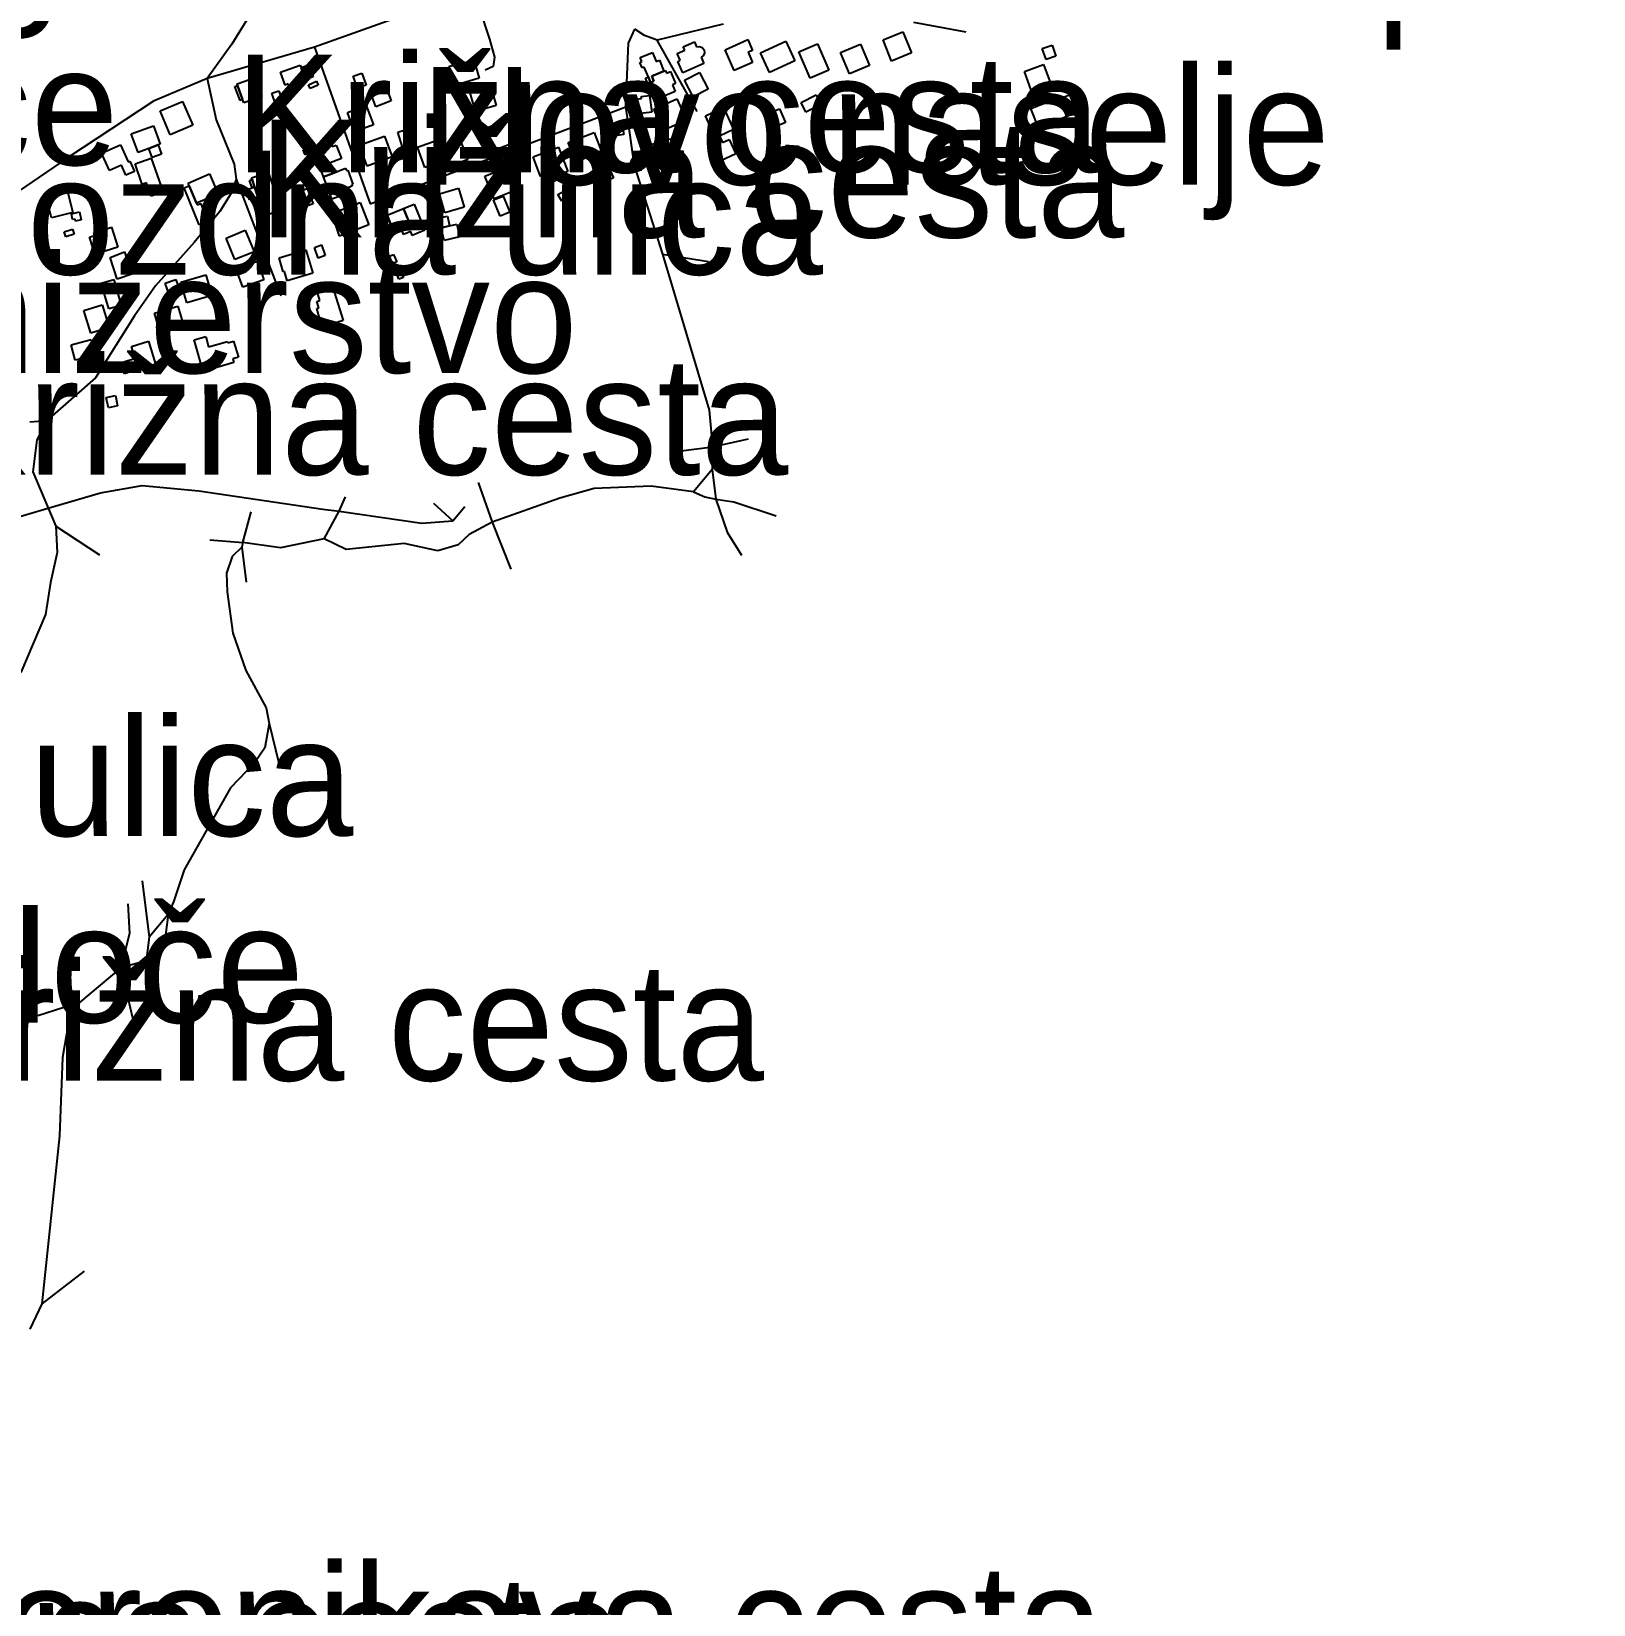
# Model space of a CAD drawing. Extents: x -8864 to 13231, y -7697 to 8949.
# Drawn here: x -4043 to -3219, y 676 to 1506 of the extents above; entities that cross this region are included whole.
import ezdxf

# ---------------------------------------------------------------- set-up
doc = ezdxf.new("R2010")
doc.units = 0
for name, color, linetype in [('OSM_BUILDING_ALLOTMENT_HOUSE', 9, 'CONTINUOUS'), ('OSM_BUILDING_BARN', 9, 'CONTINUOUS'), ('OSM_BUILDING_GARAGE', 9, 'CONTINUOUS'), ('OSM_BUILDING_HOUSE', 9, 'CONTINUOUS'), ('OSM_BUILDING_ROOF', 9, 'CONTINUOUS'), ('OSM_BUILDING_YES', 9, 'CONTINUOUS'), ('OSM_HIGHWAY_PATH', 8, 'CONTINUOUS'), ('OSM_HIGHWAY_RESIDENTIAL', 8, 'CONTINUOUS'), ('OSM_HIGHWAY_SERVICE', 8, 'CONTINUOUS'), ('OSM_HIGHWAY_TRACK', 8, 'CONTINUOUS'), ('OSM_LABELS', 8, 'CONTINUOUS'), ('OSM_WATERWAY_STREAM', 4, 'CONTINUOUS')]:
    doc.layers.add(name, color=color, linetype=linetype)

msp = doc.modelspace()

# ---------------------------------------------------------------- linework, layer by layer
at = {"layer": 'OSM_BUILDING_ALLOTMENT_HOUSE'}
for p, q in [((-3899.671179, 1443.25455), (-3896.753874, 1444.344261)), ((-3896.753874, 1444.344261), (-3895.812067, 1441.775658)), ((-3898.729372, 1440.697067), (-3899.671179, 1443.25455)), ((-3895.812067, 1441.775658), (-3898.729372, 1440.697067)), ((-3765.398576, 1419.792421), (-3761.593063, 1421.916244)), ((-3763.423078, 1416.267542), (-3765.398576, 1419.792421)), ((-3761.593063, 1421.916244), (-3759.617565, 1418.391365)), ((-3759.617565, 1418.391365), (-3763.423078, 1416.267542)), ((-3893.844226, 1391.782419), (-3890.076997, 1393.094519)), ((-3891.907013, 1386.167075), (-3893.844226, 1391.782419)), ((-3888.132127, 1387.490295), (-3891.907013, 1386.167075)), ((-3890.076997, 1393.094519), (-3888.132127, 1387.490295))]:
    msp.add_line(p, q, dxfattribs=at)
at = {"layer": 'OSM_BUILDING_BARN'}
for p, q in [((-3684.923835, 1448.347278), (-3682.243896, 1449.592661)), ((-3679.870236, 1437.3501), (-3684.923835, 1448.347278)), ((-3682.243896, 1449.592661), (-3680.2148, 1450.526699)), ((-3680.2148, 1450.526699), (-3678.629807, 1447.079656)), ((-3678.629807, 1447.079656), (-3675.122915, 1448.703102)), ((-3675.122915, 1448.703102), (-3671.654309, 1441.152966)), ((-3671.654309, 1441.152966), (-3679.870236, 1437.3501))]:
    msp.add_line(p, q, dxfattribs=at)
at = {"layer": 'OSM_BUILDING_GARAGE'}
for p, q in [((-3510.038671, 1496.728191), (-3504.801304, 1498.529548)), ((-3508.024888, 1490.868218), (-3510.038671, 1496.728191)), ((-3504.801304, 1498.529548), (-3502.787521, 1492.658456)), ((-3502.787521, 1492.658456), (-3508.024888, 1490.868218)), ((-3500.184152, 1470.519546), (-3495.559343, 1472.343143)), ((-3496.462865, 1461.090217), (-3500.184152, 1470.519546)), ((-3495.559343, 1472.343143), (-3491.838056, 1462.913813)), ((-3491.838056, 1462.913813), (-3496.462865, 1461.090217)), ((-3737.044821, 1455.552709), (-3731.455234, 1456.464508)), ((-3736.225525, 1450.50446), (-3737.044821, 1455.552709)), ((-3731.455234, 1456.464508), (-3730.651252, 1451.416258)), ((-3730.651252, 1451.416258), (-3736.225525, 1450.50446))]:
    msp.add_line(p, q, dxfattribs=at)
at = {"layer": 'OSM_BUILDING_HOUSE'}
for p, q in [((-3593.989675, 1501.198227), (-3583.514942, 1505.456992)), ((-3583.514942, 1505.456992), (-3579.004987, 1494.370858)), ((-3722.014192, 1492.002406), (-3715.536396, 1494.682204)), ((-3715.536396, 1494.682204), (-3713.537927, 1489.856344)), ((-3702.54252, 1494.081751), (-3698.522612, 1495.827512)), ((-3700.980499, 1490.479036), (-3702.54252, 1494.081751)), ((-3699.288309, 1497.595511), (-3693.392443, 1500.152994)), ((-3698.522612, 1495.827512), (-3699.288309, 1497.595511)), ((-3693.392443, 1500.152994), (-3692.266868, 1497.551033)), ((-3692.266868, 1497.551033), (-3690.743131, 1497.784542)), ((-3690.743131, 1497.784542), (-3689.311278, 1497.217448)), ((-3689.311278, 1497.217448), (-3688.354157, 1496.005424)), ((-3688.132105, 1494.482053), (-3688.698721, 1493.058758)), ((-3688.354157, 1496.005424), (-3688.132105, 1494.482053)), ((-3677.220925, 1496.09438), (-3667.580801, 1500.342026)), ((-3672.412348, 1485.086082), (-3677.220925, 1496.09438)), ((-3667.580801, 1500.342026), (-3665.199484, 1501.387258)), ((-3665.199484, 1501.387258), (-3662.73394, 1495.738556)), ((-3662.73394, 1495.738556), (-3665.122914, 1494.693323)), ((-3665.122914, 1494.693323), (-3662.772225, 1489.322608)), ((-3658.545578, 1494.348619), (-3645.23011, 1500.497699)), ((-3653.844199, 1484.118686), (-3658.545578, 1494.348619)), ((-3645.23011, 1500.497699), (-3640.536388, 1490.278885)), ((-3638.423064, 1494.904594), (-3628.545575, 1499.141121)), ((-3632.458286, 1481.005228), (-3638.423064, 1494.904594)), ((-3628.545575, 1499.141121), (-3622.580796, 1485.241755)), ((-3616.355681, 1494.537651), (-3605.85032, 1498.963209)), ((-3611.692587, 1483.395919), (-3616.355681, 1494.537651)), ((-3605.85032, 1498.963209), (-3601.194883, 1487.832596)), ((-3589.479721, 1490.112092), (-3593.989675, 1501.198227)), ((-3579.004987, 1494.370858), (-3589.479721, 1490.112092)), ((-3722.205616, 1489.367086), (-3721.110669, 1489.822986)), ((-3721.003472, 1486.487138), (-3722.205616, 1489.367086)), ((-3721.110669, 1489.822986), (-3722.014192, 1492.002406)), ((-3719.916182, 1486.931918), (-3721.003472, 1486.487138)), ((-3717.718632, 1481.639039), (-3719.916182, 1486.931918)), ((-3713.537927, 1489.856344), (-3711.91465, 1490.523514)), ((-3711.91465, 1490.523514), (-3709.525676, 1484.752497)), ((-3709.525676, 1484.752497), (-3708.668095, 1485.108321)), ((-3708.668095, 1485.108321), (-3708.093823, 1483.740623)), ((-3702.228584, 1489.934181), (-3700.980499, 1490.479036)), ((-3699.632872, 1483.951894), (-3702.228584, 1489.934181)), ((-3688.476669, 1488.799992), (-3699.632872, 1483.951894)), ((-3688.698721, 1493.058758), (-3689.908522, 1492.102482)), ((-3689.908522, 1492.102482), (-3688.476669, 1488.799992)), ((-3662.772225, 1489.322608), (-3672.412348, 1485.086082)), ((-3640.536388, 1490.278885), (-3653.844199, 1484.118686)), ((-3622.580796, 1485.241755), (-3632.458286, 1481.005228)), ((-3601.194883, 1487.832596), (-3611.692587, 1483.395919)), ((-3519.433771, 1484.507868), (-3509.272974, 1488.310735)), ((-3509.272974, 1488.310735), (-3505.605286, 1478.514462)), ((-3812.098428, 1474.555922), (-3801.210219, 1477.736097)), ((-3801.210219, 1477.736097), (-3797.963664, 1466.616604)), ((-3716.531802, 1478.77021), (-3717.718632, 1481.639039)), ((-3716.531802, 1478.77021), (-3714.778356, 1479.504096)), ((-3714.778356, 1479.504096), (-3716.531802, 1478.77021)), ((-3715.781419, 1476.968852), (-3716.531802, 1478.77021)), ((-3715.873303, 1482.128297), (-3709.525676, 1484.752497)), ((-3709.525676, 1484.752497), (-3715.873303, 1482.128297)), ((-3714.778356, 1479.504096), (-3715.873303, 1482.128297)), ((-3715.873303, 1482.128297), (-3714.778356, 1479.504096)), ((-3712.955998, 1470.130364), (-3715.781419, 1476.968852)), ((-3708.093823, 1483.740623), (-3706.057069, 1484.585705)), ((-3706.057069, 1484.585705), (-3703.438386, 1478.280952)), ((-3703.438386, 1478.280952), (-3705.023378, 1477.624902)), ((-3705.023378, 1477.624902), (-3703.530269, 1474.033306)), ((-3515.77374, 1474.711595), (-3519.433771, 1484.507868)), ((-3505.605286, 1478.514462), (-3515.77374, 1474.711595)), ((-3808.844216, 1463.43643), (-3812.098428, 1474.555922)), ((-3727.067791, 1469.674465), (-3721.401634, 1470.386112)), ((-3726.095356, 1461.846342), (-3727.067791, 1469.674465)), ((-3721.524146, 1471.397986), (-3717.075447, 1471.96508)), ((-3721.401634, 1470.386112), (-3721.524146, 1471.397986)), ((-3717.075447, 1471.96508), (-3715.9805, 1463.125084)), ((-3714.885554, 1464.804127), (-3702.703317, 1470.208201)), ((-3703.530269, 1474.033306), (-3712.955998, 1470.130364)), ((-3702.703317, 1470.208201), (-3697.688002, 1458.855199)), ((-3516.049391, 1465.004278), (-3500.436832, 1471.164477)), ((-3500.436832, 1471.164477), (-3500.184152, 1470.519546)), ((-3500.184152, 1470.519546), (-3496.462865, 1461.090217)), ((-3797.963664, 1466.616604), (-3808.844216, 1463.43643)), ((-3715.9805, 1463.125084), (-3726.095356, 1461.846342)), ((-3709.862582, 1453.428886), (-3714.885554, 1464.804127)), ((-3687.603774, 1461.279248), (-3678.124447, 1465.660328)), ((-3682.243896, 1449.592661), (-3687.603774, 1461.279248)), ((-3678.124447, 1465.660328), (-3672.764569, 1453.962622)), ((-3512.067767, 1454.930018), (-3516.049391, 1465.004278)), ((-3496.462865, 1461.090217), (-3512.067767, 1454.930018)), ((-3759.969785, 1447.21309), (-3746.363352, 1452.494849)), ((-3746.363352, 1452.494849), (-3741.202555, 1439.118099)), ((-3697.688002, 1458.855199), (-3709.862582, 1453.428886)), ((-3672.764569, 1453.962622), (-3680.2148, 1450.526699)), ((-3894.939172, 1443.665972), (-3885.184194, 1447.101895)), ((-3891.58542, 1434.103208), (-3894.939172, 1443.665972)), ((-3885.184194, 1447.101895), (-3884.441468, 1444.989191)), ((-3884.441468, 1444.989191), (-3882.312831, 1445.789795)), ((-3882.312831, 1445.789795), (-3879.602264, 1438.6622)), ((-3755.988162, 1436.860842), (-3759.969785, 1447.21309)), ((-3718.714038, 1446.145618), (-3710.375599, 1447.035178)), ((-3717.67269, 1436.505018), (-3718.714038, 1446.145618)), ((-3710.544052, 1448.558548), (-3704.089228, 1449.247957)), ((-3710.375599, 1447.035178), (-3710.544052, 1448.558548)), ((-3704.089228, 1449.247957), (-3703.346502, 1442.38723)), ((-3680.2148, 1450.526699), (-3682.243896, 1449.592661)), ((-3886.35571, 1436.082478), (-3891.018804, 1434.303359)), ((-3879.602264, 1438.6622), (-3886.35571, 1436.082478)), ((-3747.351101, 1440.207809), (-3755.988162, 1436.860842)), ((-3746.187242, 1437.194427), (-3747.351101, 1440.207809)), ((-3741.202555, 1439.118099), (-3746.187242, 1437.194427)), ((-3714.808984, 1436.816364), (-3717.67269, 1436.505018)), ((-3707.665032, 1437.583609), (-3714.808984, 1436.816364)), ((-3707.473608, 1435.782251), (-3707.665032, 1437.583609)), ((-3706.485859, 1435.893446), (-3707.473608, 1435.782251)), ((-3706.33272, 1434.50351), (-3706.485859, 1435.893446)), ((-3698.821233, 1435.315233), (-3706.33272, 1434.50351)), ((-3703.346502, 1442.38723), (-3699.625215, 1442.787532)), ((-3699.625215, 1442.787532), (-3698.821233, 1435.315233)), ((-3891.018804, 1434.303359), (-3891.58542, 1434.103208)), ((-3889.035649, 1429.077197), (-3884.372556, 1430.867436)), ((-3885.544072, 1419.681226), (-3889.035649, 1429.077197)), ((-3884.372556, 1430.867436), (-3877.358772, 1433.536114)), ((-3877.358772, 1433.536114), (-3876.945296, 1432.435284)), ((-3876.945296, 1432.435284), (-3876.256169, 1432.479762)), ((-3876.256169, 1432.479762), (-3873.545602, 1425.240972)), ((-3882.282203, 1420.926609), (-3885.544072, 1419.681226)), ((-3873.905479, 1424.040067), (-3882.282203, 1420.926609)), ((-3873.545602, 1425.240972), (-3874.2577, 1424.974104)), ((-3874.2577, 1424.974104), (-3873.905479, 1424.040067))]:
    msp.add_line(p, q, dxfattribs=at)
at = {"layer": 'OSM_BUILDING_ROOF'}
for p, q in [((-3720.421542, 1445.912109), (-3718.714038, 1446.145618)), ((-3719.196427, 1435.292994), (-3720.421542, 1445.912109)), ((-3718.714038, 1446.145618), (-3717.67269, 1436.505018)), ((-3714.69413, 1435.81561), (-3719.196427, 1435.292994)), ((-3717.67269, 1436.505018), (-3714.808984, 1436.816364)), ((-3714.808984, 1436.816364), (-3714.69413, 1435.81561))]:
    msp.add_line(p, q, dxfattribs=at)
at = {"layer": 'OSM_BUILDING_YES'}
for p, q in [((-3911.723248, 1484.296598), (-3901.30977, 1487.999389)), ((-3901.30977, 1487.999389), (-3900.727841, 1486.620572)), ((-3900.727841, 1486.620572), (-3896.684961, 1488.054986)), ((-3900.727841, 1486.620572), (-3899.495069, 1483.117932)), ((-3899.495069, 1483.117932), (-3900.727841, 1486.620572)), ((-3896.684961, 1488.054986), (-3894.456783, 1481.772473)), ((-3822.978981, 1487.176546), (-3814.67117, 1489.667313)), ((-3820.00042, 1477.2246), (-3822.978981, 1487.176546)), ((-3814.67117, 1489.667313), (-3813.461369, 1485.619817)), ((-3813.461369, 1485.619817), (-3808.744676, 1487.031993)), ((-3808.744676, 1487.031993), (-3806.975916, 1481.116423)), ((-3935.720187, 1476.746462), (-3934.326619, 1477.246839)), ((-3933.063219, 1469.218566), (-3935.720187, 1476.746462)), ((-3934.60227, 1478.058562), (-3925.084658, 1481.427769)), ((-3934.326619, 1477.246839), (-3934.60227, 1478.058562)), ((-3931.669651, 1469.741182), (-3934.326619, 1477.246839)), ((-3934.326619, 1477.246839), (-3931.669651, 1469.741182)), ((-3925.084658, 1481.427769), (-3921.577766, 1471.486942)), ((-3909.273018, 1477.391393), (-3911.723248, 1484.296598)), ((-3907.596142, 1477.991845), (-3909.273018, 1477.391393)), ((-3906.845759, 1476.001456), (-3907.596142, 1477.991845)), ((-3899.158162, 1478.914763), (-3906.845759, 1476.001456)), ((-3899.495069, 1483.117932), (-3900.582358, 1482.695391)), ((-3900.582358, 1482.695391), (-3899.495069, 1483.117932)), ((-3900.582358, 1482.695391), (-3899.548667, 1479.959996)), ((-3899.548667, 1479.959996), (-3900.582358, 1482.695391)), ((-3894.456783, 1481.772473), (-3899.548667, 1479.959996)), ((-3899.548667, 1479.959996), (-3899.158162, 1478.914763)), ((-3896.937641, 1477.613783), (-3892.680367, 1479.459618)), ((-3896.064747, 1475.556677), (-3896.937641, 1477.613783)), ((-3891.799815, 1477.402512), (-3896.064747, 1475.556677)), ((-3892.680367, 1479.459618), (-3891.799815, 1477.402512)), ((-3873.346521, 1482.150536), (-3868.828909, 1483.751743)), ((-3871.087715, 1475.779066), (-3873.346521, 1482.150536)), ((-3866.570103, 1477.391393), (-3871.087715, 1475.779066)), ((-3868.828909, 1483.751743), (-3866.570103, 1477.391393)), ((-3864.824314, 1475.067419), (-3856.646672, 1478.080801)), ((-3856.646672, 1478.080801), (-3853.308234, 1469.051773)), ((-3806.975916, 1481.116423), (-3820.00042, 1477.2246)), ((-3719.219398, 1481.016347), (-3717.718632, 1481.639039)), ((-3717.289842, 1476.346161), (-3719.219398, 1481.016347)), ((-3717.718632, 1481.639039), (-3716.531802, 1478.77021)), ((-3715.781419, 1476.968852), (-3717.289842, 1476.346161)), ((-3716.531802, 1478.77021), (-3715.781419, 1476.968852)), ((-3698.721693, 1479.971115), (-3690.812044, 1484.085327)), ((-3694.15814, 1471.208955), (-3698.721693, 1479.971115)), ((-3690.812044, 1484.085327), (-3686.248491, 1475.323167)), ((-3975.237803, 1463.792253), (-3963.308246, 1468.840503)), ((-3963.308246, 1468.840503), (-3958.009623, 1456.275476)), ((-3931.669651, 1469.741182), (-3933.063219, 1469.218566)), ((-3931.095378, 1468.117736), (-3931.669651, 1469.741182)), ((-3921.577766, 1471.486942), (-3931.095378, 1468.117736)), ((-3916.309772, 1473.188225), (-3912.527229, 1474.444727)), ((-3914.594611, 1467.962063), (-3916.309772, 1473.188225)), ((-3910.819725, 1469.218566), (-3914.594611, 1467.962063)), ((-3912.527229, 1474.444727), (-3910.819725, 1469.218566)), ((-3861.485876, 1466.027271), (-3864.824314, 1475.067419)), ((-3853.308234, 1469.051773), (-3861.485876, 1466.027271)), ((-3686.248491, 1475.323167), (-3694.15814, 1471.208955)), ((-3637.213263, 1468.228931), (-3629.227045, 1472.209709)), ((-3629.227045, 1472.209709), (-3626.715559, 1467.139221)), ((-3969.939181, 1451.216107), (-3975.237803, 1463.792253)), ((-3876.432279, 1462.947172), (-3866.524162, 1466.638843)), ((-3872.649736, 1452.772836), (-3876.432279, 1462.947172)), ((-3866.524162, 1466.638843), (-3862.733962, 1456.464508)), ((-3653.155072, 1463.069486), (-3648.491978, 1464.881964)), ((-3649.992744, 1455.830697), (-3653.155072, 1463.069486)), ((-3648.491978, 1464.881964), (-3645.32965, 1457.632054)), ((-3634.701778, 1463.147323), (-3637.213263, 1468.228931)), ((-3626.715559, 1467.139221), (-3634.701778, 1463.147323)), ((-3990.367973, 1451.660887), (-3978.737038, 1455.97525)), ((-3986.784512, 1441.909092), (-3990.367973, 1451.660887)), ((-3978.737038, 1455.97525), (-3975.153576, 1446.223455)), ((-3958.009623, 1456.275476), (-3969.939181, 1451.216107)), ((-3862.733962, 1456.464508), (-3872.649736, 1452.772836)), ((-3849.786028, 1452.628283), (-3843.116808, 1454.718747)), ((-3846.44759, 1441.95357), (-3849.786028, 1452.628283)), ((-3843.116808, 1454.718747), (-3839.77837, 1444.044034)), ((-3803.721704, 1454.585313), (-3792.021856, 1459.222142)), ((-3801.049422, 1447.813542), (-3803.721704, 1454.585313)), ((-3792.021856, 1459.222142), (-3787.427675, 1447.546675)), ((-3645.32965, 1457.632054), (-3649.992744, 1455.830697)), ((-4006.026474, 1441.553268), (-3996.049444, 1445.956587)), ((-3996.049444, 1445.956587), (-3992.075477, 1436.960918)), ((-3981.15664, 1443.999556), (-3986.784512, 1441.909092)), ((-3976.148982, 1445.845392), (-3981.15664, 1443.999556)), ((-3981.15664, 1443.999556), (-3976.148982, 1445.845392)), ((-3979.395537, 1439.218175), (-3981.15664, 1443.999556)), ((-3975.153576, 1446.223455), (-3976.148982, 1445.845392)), ((-3976.148982, 1445.845392), (-3974.387879, 1441.06401)), ((-3870.015739, 1445.700839), (-3856.799811, 1450.49334)), ((-3866.041772, 1434.737019), (-3870.015739, 1445.700839)), ((-3856.799811, 1450.49334), (-3852.825845, 1439.518401)), ((-3839.77837, 1444.044034), (-3846.44759, 1441.95357)), ((-3839.44912, 1444.711204), (-3829.112213, 1448.458473)), ((-3835.55938, 1433.992013), (-3839.44912, 1444.711204)), ((-3829.112213, 1448.458473), (-3827.02186, 1442.698576)), ((-3827.02186, 1442.698576), (-3816.439929, 1446.890624)), ((-3816.439929, 1446.890624), (-3813.00195, 1438.095106)), ((-3799.119866, 1442.909846), (-3801.049422, 1447.813542)), ((-3787.427675, 1447.546675), (-3799.119866, 1442.909846)), ((-3778.514963, 1439.551759), (-3765.115268, 1444.755682)), ((-3765.115268, 1444.755682), (-3760.107611, 1431.901548)), ((-4004.831987, 1438.851231), (-4006.026474, 1441.553268)), ((-4003.859552, 1436.649572), (-4004.831987, 1438.851231)), ((-4001.952967, 1432.324089), (-4003.859552, 1436.649572)), ((-3995.544084, 1435.15956), (-4001.952967, 1432.324089)), ((-3993.193394, 1429.833323), (-3995.544084, 1435.15956)), ((-3992.075477, 1436.960918), (-3991.148984, 1437.361219)), ((-3991.148984, 1437.361219), (-3988.698754, 1431.812592)), ((-3988.423103, 1435.915685), (-3979.931525, 1438.929068)), ((-3984.602276, 1425.051941), (-3988.423103, 1435.915685)), ((-3979.931525, 1438.929068), (-3973.629839, 1421.037804)), ((-3974.387879, 1441.06401), (-3979.395537, 1439.218175)), ((-3891.018804, 1434.303359), (-3886.35571, 1436.082478)), ((-3886.35571, 1436.082478), (-3884.372556, 1430.867436)), ((-3852.825845, 1439.518401), (-3866.041772, 1434.737019)), ((-3826.876378, 1437.138829), (-3835.55938, 1433.992013)), ((-3827.02186, 1442.698576), (-3828.675765, 1442.098123)), ((-3828.675765, 1442.098123), (-3827.02186, 1442.698576)), ((-3828.675765, 1442.098123), (-3826.876378, 1437.138829)), ((-3826.876378, 1437.138829), (-3828.675765, 1442.098123)), ((-3825.322013, 1433.269246), (-3826.876378, 1437.138829)), ((-3813.00195, 1438.095106), (-3825.322013, 1433.269246)), ((-3774.518026, 1429.277348), (-3778.514963, 1439.551759)), ((-3988.698754, 1431.812592), (-3993.193394, 1429.833323)), ((-3960.398598, 1425.685752), (-3949.073941, 1430.533851)), ((-3949.073941, 1430.533851), (-3944.541015, 1419.859138)), ((-3928.00962, 1427.120167), (-3926.677307, 1427.564946)), ((-3926.692621, 1423.228344), (-3928.00962, 1427.120167)), ((-3927.014214, 1428.57682), (-3918.201043, 1431.556844)), ((-3926.677307, 1427.564946), (-3927.014214, 1428.57682)), ((-3926.677307, 1427.564946), (-3925.352652, 1423.684243)), ((-3925.352652, 1423.684243), (-3926.677307, 1427.564946)), ((-3918.201043, 1431.556844), (-3911.700277, 1412.409078)), ((-3889.035649, 1429.077197), (-3891.018804, 1434.303359)), ((-3884.372556, 1430.867436), (-3889.035649, 1429.077197)), ((-3803.951413, 1429.388543), (-3792.44299, 1434.069849)), ((-3799.104552, 1417.368371), (-3803.951413, 1429.388543)), ((-3792.44299, 1434.069849), (-3787.580814, 1422.060797)), ((-3765.911593, 1432.624315), (-3774.518026, 1429.277348)), ((-3769.234717, 1429.155034), (-3765.873308, 1430.745121)), ((-3767.948347, 1426.3974), (-3769.234717, 1429.155034)), ((-3764.57928, 1427.976367), (-3767.948347, 1426.3974)), ((-3764.900873, 1430.033474), (-3765.911593, 1432.624315)), ((-3765.873308, 1430.745121), (-3764.57928, 1427.976367)), ((-3760.107611, 1431.901548), (-3764.900873, 1430.033474)), ((-3743.798267, 1432.157297), (-3738.668098, 1434.392315)), ((-3741.225526, 1426.219488), (-3743.798267, 1432.157297)), ((-3736.110671, 1428.454506), (-3741.225526, 1426.219488)), ((-3738.668098, 1434.392315), (-3736.110671, 1428.454506)), ((-4035.207182, 1418.613755), (-4023.959095, 1421.382508)), ((-4032.443016, 1407.383067), (-4035.207182, 1418.613755)), ((-4023.959095, 1421.382508), (-4021.202586, 1410.151821)), ((-3982.420039, 1425.830305), (-3984.602276, 1425.051941)), ((-3979.939182, 1418.802786), (-3982.420039, 1425.830305)), ((-3973.629839, 1421.037804), (-3979.939182, 1418.802786)), ((-3962.588491, 1423.161627), (-3959.824325, 1424.340293)), ((-3954.586958, 1403.80259), (-3962.588491, 1423.161627)), ((-3959.824325, 1424.340293), (-3960.398598, 1425.685752)), ((-3959.824325, 1424.340293), (-3955.919271, 1415.088875)), ((-3955.919271, 1415.088875), (-3959.824325, 1424.340293)), ((-3944.541015, 1419.859138), (-3955.919271, 1415.088875)), ((-3929.854949, 1422.160873), (-3926.692621, 1423.228344)), ((-3928.078533, 1416.912472), (-3929.854949, 1422.160873)), ((-3925.352652, 1423.684243), (-3926.692621, 1423.228344)), ((-3926.692621, 1423.228344), (-3925.352652, 1423.684243)), ((-3925.352652, 1423.684243), (-3923.576235, 1418.446962)), ((-3923.576235, 1418.446962), (-3925.352652, 1423.684243)), ((-3922.963678, 1418.647113), (-3923.576235, 1418.446962)), ((-3919.54867, 1408.583972), (-3922.963678, 1418.647113)), ((-3904.977458, 1420.214962), (-3899.977458, 1422.060797)), ((-3903.178071, 1415.289026), (-3904.977458, 1420.214962)), ((-3899.977458, 1422.060797), (-3897.557856, 1422.939237)), ((-3898.162756, 1417.123743), (-3899.977458, 1422.060797)), ((-3899.977458, 1422.060797), (-3898.162756, 1417.123743)), ((-3897.557856, 1422.939237), (-3894.54101, 1414.744171)), ((-3885.544072, 1419.681226), (-3882.282203, 1420.926609)), ((-3884.579294, 1417.19046), (-3885.544072, 1419.681226)), ((-3882.282203, 1420.926609), (-3881.325082, 1418.435843)), ((-3827.933039, 1420.126006), (-3817.764585, 1423.128269)), ((-3824.992763, 1410.085104), (-3827.933039, 1420.126006)), ((-3817.764585, 1423.128269), (-3814.824309, 1413.087367)), ((-3799.349575, 1416.834636), (-3794.257691, 1418.880622)), ((-3787.580814, 1422.060797), (-3799.104552, 1417.368371)), ((-3794.257691, 1418.880622), (-3790.857997, 1410.418689)), ((-4021.97594, 1409.50689), (-4017.718665, 1410.518764)), ((-4017.718665, 1410.518764), (-4016.738573, 1406.304476)), ((-3955.919271, 1415.088875), (-3955.590021, 1414.299391)), ((-3955.590021, 1414.299391), (-3953.798291, 1414.933203)), ((-3953.798291, 1414.933203), (-3952.833512, 1412.57587)), ((-3952.833512, 1412.57587), (-3952.021874, 1412.909455)), ((-3952.021874, 1412.909455), (-3949.188795, 1406.048728)), ((-3923.576235, 1418.446962), (-3928.078533, 1416.912472)), ((-3912.106096, 1411.108097), (-3919.54867, 1408.583972)), ((-3911.700277, 1412.409078), (-3912.458317, 1412.153329)), ((-3912.458317, 1412.153329), (-3912.106096, 1411.108097)), ((-3898.162756, 1417.123743), (-3903.178071, 1415.289026)), ((-3896.960612, 1413.854612), (-3898.162756, 1417.123743)), ((-3894.54101, 1414.744171), (-3896.960612, 1413.854612)), ((-3884.678834, 1409.695922), (-3869.632891, 1415.555894)), ((-3881.325082, 1418.435843), (-3884.579294, 1417.19046)), ((-3869.632891, 1415.555894), (-3865.076994, 1403.724754)), ((-3855.544068, 1408.739645), (-3846.815124, 1412.286763)), ((-3846.815124, 1412.286763), (-3841.148967, 1414.599618)), ((-3846.815124, 1412.286763), (-3842.810529, 1402.457132)), ((-3842.810529, 1402.457132), (-3846.815124, 1412.286763)), ((-3841.148967, 1414.599618), (-3835.574694, 1400.900403)), ((-3814.824309, 1413.087367), (-3824.992763, 1410.085104)), ((-3795.949881, 1408.372702), (-3799.349575, 1416.834636)), ((-3790.857997, 1410.418689), (-3795.949881, 1408.372702)), ((-4021.202586, 1410.151821), (-4032.443016, 1407.383067)), ((-4021.325097, 1406.460149), (-4021.97594, 1409.50689)), ((-4020.038727, 1406.760375), (-4021.325097, 1406.460149)), ((-4019.770733, 1405.603948), (-4020.038727, 1406.760375)), ((-4016.738573, 1406.304476), (-4019.770733, 1405.603948)), ((-4010.184208, 1399.577183), (-4000.766136, 1402.523849)), ((-4000.766136, 1402.523849), (-3997.47364, 1391.97145)), ((-3949.188795, 1406.048728), (-3954.586958, 1403.80259)), ((-3880.528757, 1397.753586), (-3884.678834, 1409.695922)), ((-3865.076994, 1403.724754), (-3880.528757, 1397.753586)), ((-3857.680363, 1407.872325), (-3855.544068, 1408.739645)), ((-3855.528754, 1402.579446), (-3857.680363, 1407.872325)), ((-3853.39246, 1403.446767), (-3855.544068, 1408.739645)), ((-3855.544068, 1408.739645), (-3853.39246, 1403.446767)), ((-3853.39246, 1403.446767), (-3855.528754, 1402.579446)), ((-3851.539474, 1398.898894), (-3853.39246, 1403.446767)), ((-3842.810529, 1402.457132), (-3847.573164, 1400.511221)), ((-3847.573164, 1400.511221), (-3842.810529, 1402.457132)), ((-3828.155091, 1407.338589), (-3823.729364, 1408.372702)), ((-3826.952947, 1402.201383), (-3828.155091, 1407.338589)), ((-3826.952947, 1402.201383), (-3822.527219, 1403.235496)), ((-3822.527219, 1403.235496), (-3826.952947, 1402.201383)), ((-3825.398583, 1395.540807), (-3826.952947, 1402.201383)), ((-3823.729364, 1408.372702), (-3822.527219, 1403.235496)), ((-3822.527219, 1403.235496), (-3818.805933, 1404.113936)), ((-3818.805933, 1404.113936), (-3817.243911, 1397.45336)), ((-4025.86568, 1400.010843), (-4021.424638, 1401.478616)), ((-4024.985128, 1397.319926), (-4025.86568, 1400.010843)), ((-4020.544087, 1398.798819), (-4024.985128, 1397.319926)), ((-4021.424638, 1401.478616), (-4020.544087, 1398.798819)), ((-4012.374101, 1397.219851), (-4009.717133, 1398.053813)), ((-4010.704882, 1391.849136), (-4012.374101, 1397.219851)), ((-4009.717133, 1398.053813), (-4010.184208, 1399.577183)), ((-3940.429223, 1396.708354), (-3930.352652, 1400.922642)), ((-3935.720187, 1385.388711), (-3940.429223, 1396.708354)), ((-3930.352652, 1400.922642), (-3925.597675, 1389.436206)), ((-3847.573164, 1400.511221), (-3851.539474, 1398.898894)), ((-3846.815124, 1398.654265), (-3847.573164, 1400.511221)), ((-3843.047896, 1400.188755), (-3846.815124, 1398.654265)), ((-3842.236257, 1398.187247), (-3843.047896, 1400.188755)), ((-3835.574694, 1400.900403), (-3842.236257, 1398.187247)), ((-3817.243911, 1397.45336), (-3825.398583, 1395.540807)), ((-4008.109169, 1392.660859), (-4010.704882, 1391.849136)), ((-4006.968281, 1388.991426), (-4008.109169, 1392.660859)), ((-3997.47364, 1391.97145), (-4006.968281, 1388.991426)), ((-4001.570118, 1386.511779), (-3993.920806, 1389.514042)), ((-3997.818203, 1375.069821), (-4001.570118, 1386.511779)), ((-3993.920806, 1389.514042), (-3990.015752, 1377.782978)), ((-3926.784505, 1388.958068), (-3935.720187, 1385.388711)), ((-3925.597675, 1389.436206), (-3926.784505, 1388.958068)), ((-3912.473631, 1386.300509), (-3898.300582, 1390.581514)), ((-3910.291394, 1378.995002), (-3912.473631, 1386.300509)), ((-3898.300582, 1390.581514), (-3894.625237, 1378.316713)), ((-3854.219413, 1387.190068), (-3852.052491, 1388.101867)), ((-3852.603792, 1383.320485), (-3854.219413, 1387.190068)), ((-3852.052491, 1388.101867), (-3850.444527, 1384.232283)), ((-3990.015752, 1377.782978), (-3997.818203, 1375.069821)), ((-3964.211768, 1373.413017), (-3951.148979, 1377.29372)), ((-3951.148979, 1377.29372), (-3947.96368, 1366.485573)), ((-3933.966742, 1377.582827), (-3929.824322, 1379.0506)), ((-3931.577767, 1370.811056), (-3933.966742, 1377.582827)), ((-3930.880983, 1382.030624), (-3923.897828, 1384.510271)), ((-3929.824322, 1379.0506), (-3930.880983, 1382.030624)), ((-3923.897828, 1384.510271), (-3920.452192, 1374.758476)), ((-3909.602267, 1379.206273), (-3910.291394, 1378.995002)), ((-3908.116815, 1374.258098), (-3909.602267, 1379.206273)), ((-3894.625237, 1378.316713), (-3908.116815, 1374.258098)), ((-3850.444527, 1384.232283), (-3852.603792, 1383.320485)), ((-3851.103027, 1379.439782), (-3848.553256, 1380.473895)), ((-3849.311296, 1374.991985), (-3851.103027, 1379.439782)), ((-3848.553256, 1380.473895), (-3846.769182, 1376.026098)), ((-4006.217898, 1372.979357), (-3999.678847, 1374.88079)), ((-4002.282216, 1359.357978), (-4006.217898, 1372.979357)), ((-3999.678847, 1374.88079), (-3995.743165, 1361.259411)), ((-3972.481294, 1373.012715), (-3966.830451, 1374.958626)), ((-3970.398599, 1366.963711), (-3972.481294, 1373.012715)), ((-3964.755413, 1368.909622), (-3970.398599, 1366.963711)), ((-3966.830451, 1374.958626), (-3964.755413, 1368.909622)), ((-3961.026469, 1362.60487), (-3964.211768, 1373.413017)), ((-3920.452192, 1374.758476), (-3931.577767, 1370.811056)), ((-3892.450657, 1368.609396), (-3884.295986, 1371.177999)), ((-3884.295986, 1371.177999), (-3878.72937, 1353.364572)), ((-3846.769182, 1376.026098), (-3849.311296, 1374.991985)), ((-4015.498144, 1358.579614), (-4005.804422, 1361.581877)), ((-4005.804422, 1361.581877), (-4002.113763, 1349.628422)), ((-3995.743165, 1361.259411), (-4002.282216, 1359.357978)), ((-3978.224021, 1357.12296), (-3965.858016, 1360.892468)), ((-3965.858016, 1360.892468), (-3962.619118, 1350.206636)), ((-3947.96368, 1366.485573), (-3961.026469, 1362.60487)), ((-3892.557855, 1363.316518), (-3890.957549, 1363.828014)), ((-3891.493536, 1359.913953), (-3892.557855, 1363.316518)), ((-3890.957549, 1363.828014), (-3892.450657, 1368.609396)), ((-4011.799828, 1346.626159), (-4015.498144, 1358.579614)), ((-3975.000437, 1346.448247), (-3978.224021, 1357.12296)), ((-3892.634425, 1359.54701), (-3891.493536, 1359.913953)), ((-3890.919264, 1354.05398), (-3892.634425, 1359.54701)), ((-3889.56398, 1354.476521), (-3890.919264, 1354.05398)), ((-3888.27761, 1350.362309), (-3889.56398, 1354.476521)), ((-3878.72937, 1353.364572), (-3888.27761, 1350.362309)), ((-4002.113763, 1349.628422), (-4011.799828, 1346.626159)), ((-3962.619118, 1350.206636), (-3975.000437, 1346.448247)), ((-3957.266897, 1343.10128), (-3951.164293, 1344.85816)), ((-3951.164293, 1344.85816), (-3949.602272, 1339.37625)), ((-4022.052509, 1340.454841), (-4011.554805, 1343.179116)), ((-4019.969814, 1332.326492), (-4022.052509, 1340.454841)), ((-4011.554805, 1343.179116), (-4009.464453, 1335.039648)), ((-3990.337345, 1339.576401), (-3981.355721, 1342.378513)), ((-3988.400132, 1333.316126), (-3990.337345, 1339.576401)), ((-3981.355721, 1342.378513), (-3977.61912, 1330.324983)), ((-3952.519577, 1326.410921), (-3957.266897, 1343.10128)), ((-3949.602272, 1339.37625), (-3939.655869, 1342.22284)), ((-3939.655869, 1342.22284), (-3939.441474, 1341.444476)), ((-3939.441474, 1341.444476), (-3936.4476, 1342.378513)), ((-3936.4476, 1342.378513), (-3933.867201, 1333.972176)), ((-4009.464453, 1335.039648), (-4019.969814, 1332.326492)), ((-3995.735508, 1331.025511), (-3992.228616, 1332.115221)), ((-3993.943777, 1325.232255), (-3995.735508, 1331.025511)), ((-3992.228616, 1332.115221), (-3988.400132, 1333.316126)), ((-3992.228616, 1332.115221), (-3990.429229, 1326.321966)), ((-3990.429229, 1326.321966), (-3992.228616, 1332.115221)), ((-3977.61912, 1330.324983), (-3990.429229, 1326.321966)), ((-3936.279146, 1331.058869), (-3952.519577, 1326.410921)), ((-3933.867201, 1333.972176), (-3936.853419, 1333.060378)), ((-3936.853419, 1333.060378), (-3936.279146, 1331.058869)), ((-3990.429229, 1326.321966), (-3993.943777, 1325.232255)), ((-4003.606872, 1312.611631), (-3998.714069, 1313.645744)), ((-4002.47364, 1307.196438), (-4003.606872, 1312.611631)), ((-3998.714069, 1313.645744), (-3997.580837, 1308.219431)), ((-3997.580837, 1308.219431), (-4002.47364, 1307.196438))]:
    msp.add_line(p, q, dxfattribs=at)
at = {"layer": 'OSM_HIGHWAY_PATH'}
for p, q in [((-3807.488933, 1267.855673), (-3800.038702, 1247.006624)), ((-3888.721714, 1238.133269), (-3880.727838, 1252.811)), ((-3880.727838, 1252.811), (-3877.374086, 1260.350016)), ((-3931.593081, 1236.276314), (-3927.228609, 1252.466295)), ((-3800.038702, 1247.006624), (-3790.260753, 1222.221275)), ((-3937.266895, 1228.837373), (-3940.168886, 1219.986257)), ((-3932.106098, 1233.774428), (-3937.266895, 1228.837373)), ((-3940.168886, 1219.986257), (-3939.877921, 1210.123267)), ((-3939.877921, 1210.123267), (-3936.922332, 1188.37354)), ((-3936.922332, 1188.37354), (-3929.962147, 1168.714276)), ((-3929.962147, 1168.714276), (-3919.196449, 1149.088372)), ((-3919.196449, 1149.088372), (-3917.6038, 1140.704274)), ((-3917.6038, 1140.704274), (-3920.046373, 1128.005814)), ((-3925.260768, 1120.177691), (-3938.13979, 1106.778702)), ((-3920.046373, 1128.005814), (-3925.260768, 1120.177691)), ((-3938.13979, 1106.778702), (-3962.504264, 1063.635071)), ((-3962.504264, 1063.635071), (-3968.07088, 1046.755681)), ((-3984.609933, 1057.852935), (-3981.0035, 1028.086053)), ((-3968.07088, 1046.755681), (-3971.02647, 1039.97279)), ((-3971.02647, 1039.97279), (-3981.0035, 1028.086053)), ((-3971.02647, 1039.97279), (-3973.124479, 1023.76057)), ((-3981.0035, 1028.086053), (-3982.573179, 1015.565504)), ((-3973.124479, 1023.76057), (-3982.573179, 1015.565504)), ((-3982.573179, 1015.565504), (-3995.972874, 1011.996147)), ((-4015.184208, 852.053364), (-4037.649755, 834.795912))]:
    msp.add_line(p, q, dxfattribs=at)
at = {"layer": 'OSM_HIGHWAY_RESIDENTIAL'}
for p, q in [((-3919.962146, 1527.406871), (-3937.297523, 1499.052165)), ((-3849.778371, 1512.973769), (-3893.714057, 1497.339763)), ((-3550.130559, 1505.334678), (-3577.657361, 1510.494123)), ((-3728.269935, 1499.530303), (-3724.877898, 1506.969243)), ((-3719.678816, 1503.522201), (-3724.877898, 1506.969243)), ((-3713.032567, 1501.175988), (-3719.678816, 1503.522201)), ((-3678.246959, 1509.548966), (-3713.032567, 1501.175988)), ((-3937.297523, 1499.052165), (-3950.444538, 1480.905153)), ((-3893.714057, 1497.339763), (-3950.444538, 1480.905153)), ((-3893.714057, 1497.339763), (-3864.502722, 1414.833127)), ((-3729.67116, 1465.982793), (-3728.269935, 1499.530303)), ((-3950.444538, 1480.905153), (-3978.614526, 1468.962817)), ((-3950.444538, 1480.905153), (-3945.651276, 1459.04423)), ((-3978.614526, 1468.962817), (-4023.476706, 1439.462803)), ((-3864.502722, 1414.833127), (-3729.67116, 1465.982793)), ((-3727.481267, 1452.272459), (-3729.67116, 1465.982793)), ((-3945.651276, 1459.04423), (-3936.148978, 1435.637698)), ((-3725.069322, 1434.50351), (-3727.481267, 1452.272459)), ((-4023.476706, 1439.462803), (-4101.424647, 1386.50066)), ((-3936.148978, 1435.637698), (-3935.138258, 1427.809575)), ((-3935.138258, 1427.809575), (-3937.30518, 1420.926609)), ((-3935.138258, 1427.809575), (-3922.17501, 1394.473336)), ((-3937.30518, 1420.926609), (-3943.775319, 1410.81899)), ((-3943.775319, 1410.81899), (-3957.274554, 1394.3955)), ((-3957.274554, 1394.3955), (-3977.54255, 1371.511584)), ((-3922.17501, 1394.473336), (-3911.570108, 1366.263183)), ((-3977.54255, 1371.511584), (-3988.637498, 1355.733024)), ((-3988.637498, 1355.733024), (-4009.257715, 1323.108432)), ((-4009.257715, 1323.108432), (-4035.153583, 1300.313472)), ((-4035.153583, 1300.313472), (-4043.805957, 1299.601825)), ((-4035.153583, 1300.313472), (-4040.214839, 1290.294809)), ((-4040.214839, 1290.294809), (-4042.25925, 1273.426539)), ((-4042.25925, 1273.426539), (-4030.207181, 1244.893921)), ((-4030.207181, 1244.893921), (-4029.472112, 1230.994555)), ((-4029.472112, 1230.994555), (-4032.986661, 1215.060322)), ((-4032.986661, 1215.060322), (-4035.582373, 1198.203171)), ((-4035.582373, 1198.203171), (-4048.560935, 1167.624566))]:
    msp.add_line(p, q, dxfattribs=at)
at = {"layer": 'OSM_HIGHWAY_SERVICE'}
for p, q in [((-3806.861062, 1518.077617), (-3801.416957, 1501.654126)), ((-3801.416957, 1501.654126), (-3798.851872, 1492.213677)), ((-3691.914648, 1463.43643), (-3713.032567, 1501.175988)), ((-3799.571627, 1487.287741), (-3803.775303, 1485.330711)), ((-3798.851872, 1492.213677), (-3799.571627, 1487.287741))]:
    msp.add_line(p, q, dxfattribs=at)
at = {"layer": 'OSM_HIGHWAY_TRACK'}
for p, q in [((-3725.069322, 1434.50351), (-3710.184175, 1388.268659)), ((-3710.184175, 1388.268659), (-3685.651247, 1305.984413)), ((-3710.184175, 1388.268659), (-3685.957526, 1384.332359)), ((-3685.651247, 1305.984413), (-3683.913115, 1286.669855)), ((-3683.913115, 1286.669855), (-3684.081569, 1274.671922)), ((-3684.081569, 1274.671922), (-3693.920773, 1262.918618)), ((-3684.081569, 1274.671922), (-3682.106071, 1259.004557)), ((-3746.378666, 1264.753335), (-3764.47974, 1259.527173)), ((-3716.279122, 1265.965359), (-3746.378666, 1264.753335)), ((-3693.920773, 1262.918618), (-3716.279122, 1265.965359)), ((-3693.920773, 1262.918618), (-3688.009594, 1260.227701)), ((-3764.47974, 1259.527173), (-3800.038702, 1247.006624)), ((-3688.009594, 1260.227701), (-3682.106071, 1259.004557)), ((-3682.106071, 1259.004557), (-3676.194891, 1241.658148)), ((-3682.106071, 1259.004557), (-3672.626744, 1257.647979)), ((-3672.626744, 1257.647979), (-3650.360279, 1250.264636)), ((-4030.207181, 1244.893921), (-4007.152048, 1229.660216)), ((-3800.038702, 1247.006624), (-3812.159684, 1240.390526)), ((-3949.005028, 1237.710728), (-3931.593081, 1236.276314)), ((-3931.593081, 1236.276314), (-3932.106098, 1233.774428)), ((-3911.69262, 1233.429724), (-3931.593081, 1236.276314)), ((-3888.721714, 1238.133269), (-3911.69262, 1233.429724)), ((-3877.06015, 1232.562403), (-3888.721714, 1238.133269)), ((-3812.159684, 1240.390526), (-3817.940695, 1235.008692)), ((-3676.194891, 1241.658148), (-3668.691062, 1229.471184)), ((-3932.106098, 1233.774428), (-3929.831979, 1215.31607)), ((-3846.455247, 1235.742578), (-3877.06015, 1232.562403)), ((-3828.721707, 1231.850756), (-3846.455247, 1235.742578)), ((-3817.940695, 1235.008692), (-3828.721707, 1231.850756)), ((-3917.6038, 1140.704274), (-3912.672712, 1119.888584)), ((-3992.266901, 1045.67709), (-3991.394007, 1030.020844)), ((-3991.394007, 1030.020844), (-3995.972874, 1011.996147)), ((-3995.972874, 1011.996147), (-4017.726322, 993.637864)), ((-3995.972874, 1011.996147), (-3989.831985, 985.654069)), ((-4017.726322, 993.637864), (-4039.694165, 986.643704)), ((-4017.726322, 993.637864), (-4023.729386, 981.984636)), ((-4023.729386, 981.984636), (-4026.684975, 964.58263)), ((-4026.684975, 964.58263), (-4028.254654, 923.351551)), ((-4028.254654, 923.351551), (-4037.649755, 834.795912)), ((-4037.649755, 834.795912), (-4043.913155, 821.396923))]:
    msp.add_line(p, q, dxfattribs=at)
at = {"layer": 'OSM_WATERWAY_STREAM'}
for p, q in [((-3701.914649, 1284.345881), (-3683.913115, 1286.669855)), ((-3683.913115, 1286.669855), (-3665.000403, 1290.861903)), ((-4030.68957, 1255.324005), (-4006.684973, 1262.329285)), ((-4006.684973, 1262.329285), (-3984.571648, 1266.298944)), ((-3984.571648, 1266.298944), (-3954.778383, 1263.441235)), ((-3954.778383, 1263.441235), (-3889.318957, 1253.789515)), ((-4061.891717, 1246.21714), (-4037.910092, 1253.211301)), ((-4037.910092, 1253.211301), (-4030.68957, 1255.324005)), ((-3889.318957, 1253.789515), (-3880.727838, 1252.811)), ((-3880.727838, 1252.811), (-3837.136716, 1246.328335)), ((-3831.110681, 1256.914092), (-3820.896285, 1247.562599)), ((-3820.896285, 1247.562599), (-3814.502716, 1255.190571)), ((-3837.136716, 1246.328335), (-3820.896285, 1247.562599))]:
    msp.add_line(p, q, dxfattribs=at)

# ---------------------------------------------------------------- texts
at = {"layer": 'OSM_LABELS'}
for s, p in [('Pizzeria pri Siničevem mlinu', (-4510.578597, 1512.114233)), ('Senčna pot', (-3638.46861, 1514.739814)), ('Zgornje Hoče', (-4526.316969, 1502.5498)), ('Zgornje Hoče', (-4495.218718, 1435.287434)), ('Križna cesta', (-3935.596664, 1431.359974)), ('Novo naselje', (-3838.004157, 1424.885616)), ('Križna cesta', (-3923.195308, 1397.09713)), ('Gozdna ulica', (-4109.966334, 1377.508981)), ('Avtoservis, vulkanizerstvo', (-4709.482715, 1325.5714)), ('Križna cesta', (-4100.387136, 1271.925079)), ('Gozdna ulica', (-4357.488667, 1081.481451)), ('Zgornje Hoče', (-4397.340587, 982.97489)), ('Križna cesta', (-4113.266816, 952.484563)), ('Veronikova cesta', (-4113.688551, 635.252803)), ('Križna cesta', (-4187.088791, 629.295007))]:
    msp.add_text(s, height=62.042552, dxfattribs=at).set_placement(p)

doc.saveas('drawing.dxf')
